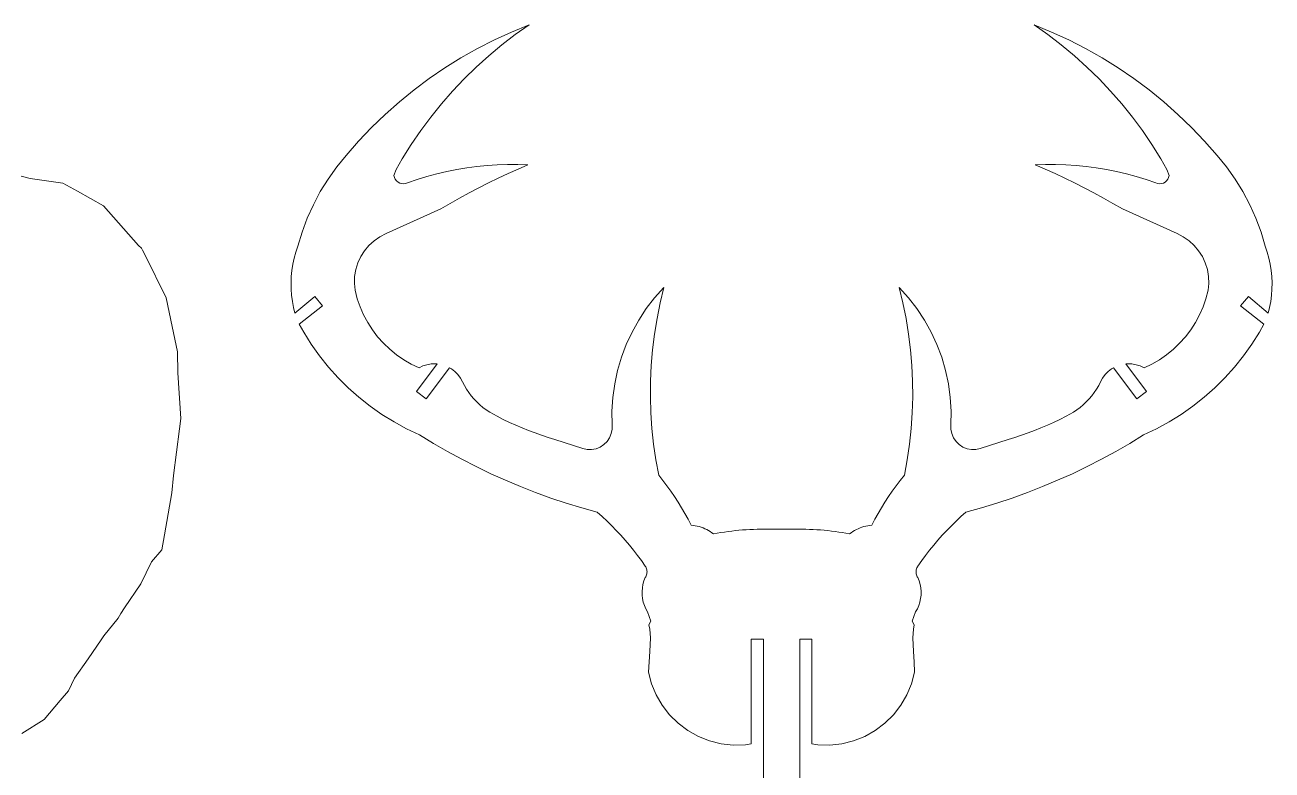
# Model space of a CAD drawing. Header units: millimetres. Extents: x -127 to 116, y -45 to 76.
# Drawn here: x 57.1 to 116.1, y 6.7 to 42 of the extents above; entities that cross this region are included whole.
import ezdxf

# ---------------------------------------------------------------- set-up
doc = ezdxf.new("R2010")
doc.units = ezdxf.units.MM
doc.header["$MEASUREMENT"] = 0

msp = doc.modelspace()

# ---------------------------------------------------------------- linework, layer by layer
at = {"lineweight": 5}
for points in [[(80.3006, 41.5205), (80.3006, 41.5205), (80.9546, 41.9802), (80.9546, 41.9802), (80.9546, 41.9802), (80.9546, 41.9802), (80.1263, 41.6411), (80.1263, 41.6411)], [(105.6403, 41.6411), (105.6403, 41.6411), (104.812, 41.9802), (104.812, 41.9802), (104.812, 41.9802), (104.812, 41.9802), (105.4662, 41.5205), (105.4662, 41.5205)], [(80.431, 35.162), (80.431, 35.162), (80.9014, 35.3679), (80.9014, 35.3679), (80.9014, 35.3679), (80.9014, 35.3679), (80.4186, 35.3841), (80.4186, 35.3841)], [(105.348, 35.3841), (105.348, 35.3841), (104.8652, 35.3679), (104.8652, 35.3679), (104.8652, 35.3679), (104.8652, 35.3679), (105.3356, 35.162), (105.3356, 35.162)], [(69.7208, 30.0748), (69.7208, 30.0748), (69.7083, 29.7805), (69.7083, 29.7805), (69.7083, 29.7805), (69.7083, 29.7805), (69.7122, 29.4858), (69.7122, 29.4858)], [(116.0544, 29.4858), (116.0544, 29.4858), (116.0583, 29.7805), (116.0583, 29.7805), (116.0583, 29.7805), (116.0583, 29.7805), (116.0458, 30.0748), (116.0458, 30.0748)], [(87.1469, 28.8306), (87.1469, 28.8306), (87.3208, 29.5564), (87.3208, 29.5564), (87.3208, 29.5564), (87.3208, 29.5564), (86.8879, 29.0744), (86.8879, 29.0744)], [(98.8787, 29.0744), (98.8787, 29.0744), (98.4458, 29.5564), (98.4458, 29.5564), (98.4458, 29.5564), (98.4458, 29.5564), (98.6199, 28.8306), (98.6199, 28.8306)], [(115.4618, 27.4493), (115.4618, 27.4493), (115.6729, 27.8308), (115.6729, 27.8308), (115.6729, 27.8308), (115.6729, 27.8308), (114.569, 28.6923), (114.569, 28.6923)], [(70.0937, 27.8308), (70.0937, 27.8308), (70.3047, 27.4493), (70.3047, 27.4493), (70.3047, 27.4493), (70.3047, 27.4493), (70.665, 26.877), (70.665, 26.877)], [(75.6383, 24.6395), (75.6383, 24.6395), (76.6142, 25.9439), (76.6142, 25.9439), (76.6142, 25.9439), (76.6142, 25.9439), (76.5315, 25.9526), (76.5315, 25.9526)], [(109.4368, 25.946), (109.4368, 25.946), (109.2351, 25.9526), (109.2351, 25.9526), (109.2351, 25.9526), (109.2351, 25.9526), (109.1525, 25.9439), (109.1525, 25.9439)], [(64.3513, 25.5264), (64.3513, 25.5264), (64.494, 23.365), (64.494, 23.365), (64.494, 23.365), (64.494, 23.365), (64.4326, 22.8735), (64.4326, 22.8735)], [(100.8887, 23.0693), (100.8887, 23.0693), (100.8962, 23.7171), (100.8962, 23.7171), (100.8962, 23.7171), (100.8962, 23.7171), (100.8555, 24.3637), (100.8555, 24.3637)], [(86.306, 15.3533), (86.306, 15.3533), (86.2922, 15.1849), (86.2922, 15.1849), (86.2922, 15.1849), (86.2922, 15.1849), (86.2947, 15.0159), (86.2947, 15.0159)], [(99.4719, 15.0159), (99.4719, 15.0159), (99.4744, 15.1849), (99.4744, 15.1849), (99.4744, 15.1849), (99.4744, 15.1849), (99.4605, 15.3533), (99.4605, 15.3533)], [(86.7052, 13.7846), (86.7052, 13.7846), (86.62, 13.6103), (86.62, 13.6103), (86.62, 13.6103), (86.62, 13.6103), (86.6544, 13.3997), (86.6544, 13.3997)], [(99.1122, 13.3997), (99.1122, 13.3997), (99.1466, 13.6103), (99.1466, 13.6103), (99.1466, 13.6103), (99.1466, 13.6103), (99.0616, 13.7846), (99.0616, 13.7846)], [(86.6245, 11.8568), (86.6245, 11.8568), (86.5965, 11.3743), (86.5965, 11.3743), (86.5965, 11.3743), (86.5965, 11.3743), (86.743, 10.8237), (86.743, 10.8237)], [(99.0236, 10.8237), (99.0236, 10.8237), (99.1701, 11.3743), (99.1701, 11.3743), (99.1701, 11.3743), (99.1701, 11.3743), (99.1421, 11.8568), (99.1421, 11.8568)]]:
    msp.add_open_spline(points, degree=3, knots=[0, 0, 0, 0, 0.5, 0.5, 0.5, 0.5, 1, 1, 1, 1], dxfattribs=at)
for points in [[(79.3129, 41.2676), (79.3129, 41.2676), (78.5161, 40.86), (78.5161, 40.86)], [(80.1263, 41.6411), (80.1263, 41.6411), (79.3129, 41.2676), (79.3129, 41.2676)], [(79.6653, 41.035), (79.6653, 41.035), (80.3006, 41.5205), (80.3006, 41.5205)], [(105.4662, 41.5205), (105.4662, 41.5205), (106.1013, 41.035), (106.1013, 41.035)], [(106.4537, 41.2676), (106.4537, 41.2676), (105.6403, 41.6411), (105.6403, 41.6411)], [(107.2505, 40.86), (107.2505, 40.86), (106.4537, 41.2676), (106.4537, 41.2676)], [(78.5161, 40.86), (78.5161, 40.86), (77.737, 40.4193), (77.737, 40.4193)], [(79.0502, 40.5243), (79.0502, 40.5243), (79.6653, 41.035), (79.6653, 41.035)], [(106.1013, 41.035), (106.1013, 41.035), (106.7164, 40.5243), (106.7164, 40.5243)], [(108.0295, 40.4193), (108.0295, 40.4193), (107.2505, 40.86), (107.2505, 40.86)], [(77.737, 40.4193), (77.737, 40.4193), (76.9773, 39.9463), (76.9773, 39.9463)], [(78.4561, 39.9892), (78.4561, 39.9892), (79.0502, 40.5243), (79.0502, 40.5243)], [(106.7164, 40.5243), (106.7164, 40.5243), (107.3106, 39.9892), (107.3106, 39.9892)], [(108.7893, 39.9463), (108.7893, 39.9463), (108.0295, 40.4193), (108.0295, 40.4193)], [(76.9773, 39.9463), (76.9773, 39.9463), (76.238, 39.4416), (76.238, 39.4416)], [(77.884, 39.4308), (77.884, 39.4308), (78.4561, 39.9892), (78.4561, 39.9892)], [(107.3106, 39.9892), (107.3106, 39.9892), (107.8827, 39.4308), (107.8827, 39.4308)], [(109.5286, 39.4416), (109.5286, 39.4416), (108.7893, 39.9463), (108.7893, 39.9463)], [(75.5207, 38.9062), (75.5207, 38.9062), (74.8266, 38.3411), (74.8266, 38.3411)], [(76.238, 39.4416), (76.238, 39.4416), (75.5207, 38.9062), (75.5207, 38.9062)], [(77.3348, 38.8498), (77.3348, 38.8498), (77.884, 39.4308), (77.884, 39.4308)], [(107.8827, 39.4308), (107.8827, 39.4308), (108.4319, 38.8498), (108.4319, 38.8498)], [(110.2459, 38.9062), (110.2459, 38.9062), (109.5286, 39.4416), (109.5286, 39.4416)], [(110.94, 38.3411), (110.94, 38.3411), (110.2459, 38.9062), (110.2459, 38.9062)], [(74.8266, 38.3411), (74.8266, 38.3411), (74.1569, 37.7475), (74.1569, 37.7475)], [(76.8093, 38.2473), (76.8093, 38.2473), (77.3348, 38.8498), (77.3348, 38.8498)], [(108.4319, 38.8498), (108.4319, 38.8498), (108.9573, 38.2473), (108.9573, 38.2473)], [(111.6098, 37.7475), (111.6098, 37.7475), (110.94, 38.3411), (110.94, 38.3411)], [(74.1569, 37.7475), (74.1569, 37.7475), (73.5127, 37.1261), (73.5127, 37.1261)], [(76.3086, 37.624), (76.3086, 37.624), (76.8093, 38.2473), (76.8093, 38.2473)], [(108.9573, 38.2473), (108.9573, 38.2473), (109.4581, 37.624), (109.4581, 37.624)], [(112.254, 37.1261), (112.254, 37.1261), (111.6098, 37.7475), (111.6098, 37.7475)], [(73.5127, 37.1261), (73.5127, 37.1261), (72.8952, 36.4781), (72.8952, 36.4781)], [(75.8333, 36.981), (75.8333, 36.981), (76.3086, 37.624), (76.3086, 37.624)], [(109.4581, 37.624), (109.4581, 37.624), (109.9333, 36.981), (109.9333, 36.981)], [(112.8714, 36.4781), (112.8714, 36.4781), (112.254, 37.1261), (112.254, 37.1261)], [(75.3842, 36.3197), (75.3842, 36.3197), (75.8333, 36.981), (75.8333, 36.981)], [(109.9333, 36.981), (109.9333, 36.981), (110.3825, 36.3197), (110.3825, 36.3197)], [(72.8952, 36.4781), (72.8952, 36.4781), (72.3057, 35.8047), (72.3057, 35.8047)], [(74.9621, 35.6407), (74.9621, 35.6407), (75.3842, 36.3197), (75.3842, 36.3197)], [(110.3825, 36.3197), (110.3825, 36.3197), (110.8046, 35.6407), (110.8046, 35.6407)], [(113.461, 35.8047), (113.461, 35.8047), (112.8714, 36.4781), (112.8714, 36.4781)], [(72.3057, 35.8047), (72.3057, 35.8047), (71.8636, 35.2616), (71.8636, 35.2616)], [(74.6769, 35.1378), (74.6769, 35.1378), (74.9621, 35.6407), (74.9621, 35.6407)], [(79.4528, 35.3682), (79.4528, 35.3682), (78.9708, 35.3363), (78.9708, 35.3363)], [(79.9356, 35.3842), (79.9356, 35.3842), (79.4528, 35.3682), (79.4528, 35.3682)], [(80.4186, 35.3841), (80.4186, 35.3841), (79.9356, 35.3842), (79.9356, 35.3842)], [(105.831, 35.3842), (105.831, 35.3842), (105.348, 35.3841), (105.348, 35.3841)], [(106.3138, 35.3682), (106.3138, 35.3682), (105.831, 35.3842), (105.831, 35.3842)], [(106.7958, 35.3363), (106.7958, 35.3363), (106.3138, 35.3682), (106.3138, 35.3682)], [(110.8046, 35.6407), (110.8046, 35.6407), (111.0898, 35.1378), (111.0898, 35.1378)], [(113.903, 35.2616), (113.903, 35.2616), (113.461, 35.8047), (113.461, 35.8047)], [(56.9632, 34.8281), (56.9632, 34.8281), (57.3888, 34.7196), (57.3888, 34.7196)], [(71.8636, 35.2616), (71.8636, 35.2616), (71.458, 34.6908), (71.458, 34.6908)], [(74.5709, 34.8523), (74.5709, 34.8523), (74.6769, 35.1378), (74.6769, 35.1378)], [(74.5936, 34.7619), (74.5936, 34.7619), (74.5709, 34.8523), (74.5709, 34.8523)], [(76.1251, 34.8109), (76.1251, 34.8109), (75.6635, 34.6688), (75.6635, 34.6688)], [(76.5913, 34.9377), (76.5913, 34.9377), (76.1251, 34.8109), (76.1251, 34.8109)], [(77.0613, 35.049), (77.0613, 35.049), (76.5913, 34.9377), (76.5913, 34.9377)], [(77.5349, 35.1446), (77.5349, 35.1446), (77.0613, 35.049), (77.0613, 35.049)], [(78.0113, 35.2244), (78.0113, 35.2244), (77.5349, 35.1446), (77.5349, 35.1446)], [(78.4901, 35.2883), (78.4901, 35.2883), (78.0113, 35.2244), (78.0113, 35.2244)], [(78.9708, 35.3363), (78.9708, 35.3363), (78.4901, 35.2883), (78.4901, 35.2883)], [(79.4991, 34.7307), (79.4991, 34.7307), (79.9636, 34.9497), (79.9636, 34.9497)], [(79.9636, 34.9497), (79.9636, 34.9497), (80.431, 35.162), (80.431, 35.162)], [(105.3356, 35.162), (105.3356, 35.162), (105.8031, 34.9497), (105.8031, 34.9497)], [(105.8031, 34.9497), (105.8031, 34.9497), (106.2677, 34.7307), (106.2677, 34.7307)], [(107.2765, 35.2883), (107.2765, 35.2883), (106.7958, 35.3363), (106.7958, 35.3363)], [(107.7553, 35.2244), (107.7553, 35.2244), (107.2765, 35.2883), (107.2765, 35.2883)], [(108.2317, 35.1446), (108.2317, 35.1446), (107.7553, 35.2244), (107.7553, 35.2244)], [(108.7053, 35.049), (108.7053, 35.049), (108.2317, 35.1446), (108.2317, 35.1446)], [(109.1753, 34.9377), (109.1753, 34.9377), (108.7053, 35.049), (108.7053, 35.049)], [(109.6415, 34.8109), (109.6415, 34.8109), (109.1753, 34.9377), (109.1753, 34.9377)], [(110.1031, 34.6688), (110.1031, 34.6688), (109.6415, 34.8109), (109.6415, 34.8109)], [(111.0898, 35.1378), (111.0898, 35.1378), (111.1957, 34.8523), (111.1957, 34.8523)], [(111.1957, 34.8523), (111.1957, 34.8523), (111.1731, 34.7619), (111.1731, 34.7619)], [(114.3088, 34.6908), (114.3088, 34.6908), (113.903, 35.2616), (113.903, 35.2616)], [(57.3888, 34.7196), (57.3888, 34.7196), (58.9328, 34.5022), (58.9328, 34.5022)], [(58.9328, 34.5022), (58.9328, 34.5022), (59.6131, 34.1169), (59.6131, 34.1169)], [(71.458, 34.6908), (71.458, 34.6908), (71.0901, 34.0949), (71.0901, 34.0949)], [(74.6343, 34.6782), (74.6343, 34.6782), (74.5936, 34.7619), (74.5936, 34.7619)], [(74.6915, 34.6048), (74.6915, 34.6048), (74.6343, 34.6782), (74.6343, 34.6782)], [(74.7626, 34.5448), (74.7626, 34.5448), (74.6915, 34.6048), (74.6915, 34.6048)], [(74.8446, 34.5008), (74.8446, 34.5008), (74.7626, 34.5448), (74.7626, 34.5448)], [(74.9341, 34.4747), (74.9341, 34.4747), (74.8446, 34.5008), (74.8446, 34.5008)], [(75.0269, 34.4677), (75.0269, 34.4677), (74.9341, 34.4747), (74.9341, 34.4747)], [(75.1191, 34.4801), (75.1191, 34.4801), (75.0269, 34.4677), (75.0269, 34.4677)], [(75.2069, 34.5113), (75.2069, 34.5113), (75.1191, 34.4801), (75.1191, 34.4801)], [(75.6635, 34.6688), (75.6635, 34.6688), (75.2069, 34.5113), (75.2069, 34.5113)], [(78.1243, 34.0354), (78.1243, 34.0354), (78.5792, 34.2736), (78.5792, 34.2736)], [(78.5792, 34.2736), (78.5792, 34.2736), (79.0376, 34.5053), (79.0376, 34.5053)], [(79.0376, 34.5053), (79.0376, 34.5053), (79.4991, 34.7307), (79.4991, 34.7307)], [(106.2677, 34.7307), (106.2677, 34.7307), (106.729, 34.5053), (106.729, 34.5053)], [(106.729, 34.5053), (106.729, 34.5053), (107.1874, 34.2736), (107.1874, 34.2736)], [(107.1874, 34.2736), (107.1874, 34.2736), (107.6423, 34.0354), (107.6423, 34.0354)], [(110.5598, 34.5113), (110.5598, 34.5113), (110.1031, 34.6688), (110.1031, 34.6688)], [(110.6475, 34.4801), (110.6475, 34.4801), (110.5598, 34.5113), (110.5598, 34.5113)], [(110.7397, 34.4677), (110.7397, 34.4677), (110.6475, 34.4801), (110.6475, 34.4801)], [(110.8326, 34.4747), (110.8326, 34.4747), (110.7397, 34.4677), (110.7397, 34.4677)], [(110.922, 34.5008), (110.922, 34.5008), (110.8326, 34.4747), (110.8326, 34.4747)], [(111.004, 34.5448), (111.004, 34.5448), (110.922, 34.5008), (110.922, 34.5008)], [(111.0752, 34.6048), (111.0752, 34.6048), (111.004, 34.5448), (111.004, 34.5448)], [(111.1323, 34.6782), (111.1323, 34.6782), (111.0752, 34.6048), (111.0752, 34.6048)], [(111.1731, 34.7619), (111.1731, 34.7619), (111.1323, 34.6782), (111.1323, 34.6782)], [(114.6765, 34.0949), (114.6765, 34.0949), (114.3088, 34.6908), (114.3088, 34.6908)], [(59.6131, 34.1169), (59.6131, 34.1169), (60.8503, 33.4163), (60.8503, 33.4163)], [(71.0901, 34.0949), (71.0901, 34.0949), (70.7619, 33.4764), (70.7619, 33.4764)], [(77.2245, 33.5401), (77.2245, 33.5401), (77.6728, 33.7909), (77.6728, 33.7909)], [(77.6728, 33.7909), (77.6728, 33.7909), (78.1243, 34.0354), (78.1243, 34.0354)], [(107.6423, 34.0354), (107.6423, 34.0354), (108.0938, 33.7909), (108.0938, 33.7909)], [(108.0938, 33.7909), (108.0938, 33.7909), (108.5421, 33.5401), (108.5421, 33.5401)], [(115.0046, 33.4764), (115.0046, 33.4764), (114.6765, 34.0949), (114.6765, 34.0949)], [(60.8503, 33.4163), (60.8503, 33.4163), (62.4999, 31.5526), (62.4999, 31.5526)], [(70.7619, 33.4764), (70.7619, 33.4764), (70.4746, 32.8377), (70.4746, 32.8377)], [(74.1954, 32.1098), (74.1954, 32.1098), (76.7799, 33.2832), (76.7799, 33.2832)], [(76.7799, 33.2832), (76.7799, 33.2832), (77.2245, 33.5401), (77.2245, 33.5401)], [(108.5421, 33.5401), (108.5421, 33.5401), (108.9867, 33.2832), (108.9867, 33.2832)], [(108.9867, 33.2832), (108.9867, 33.2832), (111.5712, 32.1098), (111.5712, 32.1098)], [(115.292, 32.8377), (115.292, 32.8377), (115.0046, 33.4764), (115.0046, 33.4764)], [(70.4746, 32.8377), (70.4746, 32.8377), (70.2295, 32.1818), (70.2295, 32.1818)], [(115.5371, 32.1818), (115.5371, 32.1818), (115.292, 32.8377), (115.292, 32.8377)], [(70.2295, 32.1818), (70.2295, 32.1818), (70.0276, 31.5111), (70.0276, 31.5111)], [(73.6321, 31.773), (73.6321, 31.773), (73.9025, 31.9602), (73.9025, 31.9602)], [(73.9025, 31.9602), (73.9025, 31.9602), (74.1954, 32.1098), (74.1954, 32.1098)], [(111.5712, 32.1098), (111.5712, 32.1098), (111.8641, 31.9602), (111.8641, 31.9602)], [(111.8641, 31.9602), (111.8641, 31.9602), (112.1345, 31.773), (112.1345, 31.773)], [(115.739, 31.5111), (115.739, 31.5111), (115.5371, 32.1818), (115.5371, 32.1818)], [(62.4999, 31.5526), (62.4999, 31.5526), (62.6495, 31.4177), (62.6495, 31.4177)], [(62.6495, 31.4177), (62.6495, 31.4177), (62.693, 31.3281), (62.693, 31.3281)], [(62.693, 31.3281), (62.693, 31.3281), (62.8112, 31.0838), (62.8112, 31.0838)], [(69.9342, 31.2317), (69.9342, 31.2317), (69.8566, 30.9474), (69.8566, 30.9474)], [(70.0276, 31.5111), (70.0276, 31.5111), (69.9342, 31.2317), (69.9342, 31.2317)], [(73.001, 31.0223), (73.001, 31.0223), (73.1774, 31.2999), (73.1774, 31.2999)], [(73.1774, 31.2999), (73.1774, 31.2999), (73.389, 31.5515), (73.389, 31.5515)], [(73.389, 31.5515), (73.389, 31.5515), (73.6321, 31.773), (73.6321, 31.773)], [(112.1345, 31.773), (112.1345, 31.773), (112.3776, 31.5515), (112.3776, 31.5515)], [(112.3776, 31.5515), (112.3776, 31.5515), (112.5893, 31.2999), (112.5893, 31.2999)], [(112.5893, 31.2999), (112.5893, 31.2999), (112.7656, 31.0223), (112.7656, 31.0223)], [(115.8323, 31.2317), (115.8323, 31.2317), (115.739, 31.5111), (115.739, 31.5111)], [(115.91, 30.9474), (115.91, 30.9474), (115.8323, 31.2317), (115.8323, 31.2317)], [(62.8112, 31.0838), (62.8112, 31.0838), (63.8116, 29.078), (63.8116, 29.078)], [(69.7951, 30.6593), (69.7951, 30.6593), (69.7498, 30.3681), (69.7498, 30.3681)], [(69.8566, 30.9474), (69.8566, 30.9474), (69.7951, 30.6593), (69.7951, 30.6593)], [(72.7659, 30.4097), (72.7659, 30.4097), (72.863, 30.7238), (72.863, 30.7238)], [(72.863, 30.7238), (72.863, 30.7238), (73.001, 31.0223), (73.001, 31.0223)], [(112.7656, 31.0223), (112.7656, 31.0223), (112.9036, 30.7238), (112.9036, 30.7238)], [(112.9036, 30.7238), (112.9036, 30.7238), (113.0007, 30.4097), (113.0007, 30.4097)], [(115.9715, 30.6593), (115.9715, 30.6593), (115.91, 30.9474), (115.91, 30.9474)], [(116.0168, 30.3681), (116.0168, 30.3681), (115.9715, 30.6593), (115.9715, 30.6593)], [(69.7498, 30.3681), (69.7498, 30.3681), (69.7208, 30.0748), (69.7208, 30.0748)], [(72.7003, 29.7568), (72.7003, 29.7568), (72.7114, 30.0854), (72.7114, 30.0854)], [(72.7114, 30.0854), (72.7114, 30.0854), (72.7659, 30.4097), (72.7659, 30.4097)], [(113.0007, 30.4097), (113.0007, 30.4097), (113.0552, 30.0854), (113.0552, 30.0854)], [(113.0552, 30.0854), (113.0552, 30.0854), (113.0663, 29.7568), (113.0663, 29.7568)], [(116.0458, 30.0748), (116.0458, 30.0748), (116.0168, 30.3681), (116.0168, 30.3681)], [(69.7122, 29.4858), (69.7122, 29.4858), (69.7327, 29.1918), (69.7327, 29.1918)], [(72.7329, 29.4295), (72.7329, 29.4295), (72.7003, 29.7568), (72.7003, 29.7568)], [(113.0663, 29.7568), (113.0663, 29.7568), (113.0337, 29.4295), (113.0337, 29.4295)], [(116.034, 29.1918), (116.034, 29.1918), (116.0544, 29.4858), (116.0544, 29.4858)], [(63.8116, 29.078), (63.8116, 29.078), (64.0971, 27.7139), (64.0971, 27.7139)], [(69.7327, 29.1918), (69.7327, 29.1918), (69.7697, 28.8995), (69.7697, 28.8995)], [(69.7697, 28.8995), (69.7697, 28.8995), (69.8228, 28.6096), (69.8228, 28.6096)], [(69.8876, 28.3419), (69.8876, 28.3419), (70.8267, 29.1327), (70.8267, 29.1327)], [(70.8267, 29.1327), (70.8267, 29.1327), (71.1976, 28.6923), (71.1976, 28.6923)], [(72.8361, 29.0315), (72.8361, 29.0315), (72.7329, 29.4295), (72.7329, 29.4295)], [(72.9706, 28.6429), (72.9706, 28.6429), (72.8361, 29.0315), (72.8361, 29.0315)], [(86.8879, 29.0744), (86.8879, 29.0744), (86.4919, 28.5616), (86.4919, 28.5616)], [(99.2747, 28.5616), (99.2747, 28.5616), (98.8787, 29.0744), (98.8787, 29.0744)], [(112.9305, 29.0315), (112.9305, 29.0315), (112.7961, 28.6429), (112.7961, 28.6429)], [(113.0337, 29.4295), (113.0337, 29.4295), (112.9305, 29.0315), (112.9305, 29.0315)], [(114.569, 28.6923), (114.569, 28.6923), (114.94, 29.1327), (114.94, 29.1327)], [(114.94, 29.1327), (114.94, 29.1327), (115.8791, 28.3419), (115.8791, 28.3419)], [(115.9439, 28.6096), (115.9439, 28.6096), (115.9971, 28.8995), (115.9971, 28.8995)], [(115.9971, 28.8995), (115.9971, 28.8995), (116.034, 29.1918), (116.034, 29.1918)], [(69.8228, 28.6096), (69.8228, 28.6096), (69.8876, 28.3419), (69.8876, 28.3419)], [(71.1976, 28.6923), (71.1976, 28.6923), (70.0937, 27.8308), (70.0937, 27.8308)], [(73.1353, 28.2663), (73.1353, 28.2663), (72.9706, 28.6429), (72.9706, 28.6429)], [(86.4919, 28.5616), (86.4919, 28.5616), (86.1352, 28.0207), (86.1352, 28.0207)], [(87.0004, 28.0988), (87.0004, 28.0988), (87.1469, 28.8306), (87.1469, 28.8306)], [(98.6199, 28.8306), (98.6199, 28.8306), (98.7662, 28.0988), (98.7662, 28.0988)], [(99.6316, 28.0207), (99.6316, 28.0207), (99.2747, 28.5616), (99.2747, 28.5616)], [(112.7961, 28.6429), (112.7961, 28.6429), (112.6313, 28.2663), (112.6313, 28.2663)], [(115.8791, 28.3419), (115.8791, 28.3419), (115.9439, 28.6096), (115.9439, 28.6096)], [(64.0971, 27.7139), (64.0971, 27.7139), (64.3484, 26.5138), (64.3484, 26.5138)], [(73.3294, 27.9039), (73.3294, 27.9039), (73.1353, 28.2663), (73.1353, 28.2663)], [(73.5514, 27.5578), (73.5514, 27.5578), (73.3294, 27.9039), (73.3294, 27.9039)], [(86.1352, 28.0207), (86.1352, 28.0207), (85.8196, 27.4548), (85.8196, 27.4548)], [(86.8818, 27.362), (86.8818, 27.362), (87.0004, 28.0988), (87.0004, 28.0988)], [(98.7662, 28.0988), (98.7662, 28.0988), (98.8848, 27.362), (98.8848, 27.362)], [(99.9471, 27.4548), (99.9471, 27.4548), (99.6316, 28.0207), (99.6316, 28.0207)], [(112.4374, 27.9039), (112.4374, 27.9039), (112.2152, 27.5578), (112.2152, 27.5578)], [(112.6313, 28.2663), (112.6313, 28.2663), (112.4374, 27.9039), (112.4374, 27.9039)], [(73.8003, 27.2306), (73.8003, 27.2306), (73.5514, 27.5578), (73.5514, 27.5578)], [(74.0743, 26.9241), (74.0743, 26.9241), (73.8003, 27.2306), (73.8003, 27.2306)], [(85.8196, 27.4548), (85.8196, 27.4548), (85.5469, 26.8671), (85.5469, 26.8671)], [(86.7911, 26.6211), (86.7911, 26.6211), (86.8818, 27.362), (86.8818, 27.362)], [(98.8848, 27.362), (98.8848, 27.362), (98.9755, 26.6211), (98.9755, 26.6211)], [(100.2198, 26.8671), (100.2198, 26.8671), (99.9471, 27.4548), (99.9471, 27.4548)], [(111.9663, 27.2306), (111.9663, 27.2306), (111.6923, 26.9241), (111.6923, 26.9241)], [(112.2152, 27.5578), (112.2152, 27.5578), (111.9663, 27.2306), (111.9663, 27.2306)], [(115.1016, 26.877), (115.1016, 26.877), (115.4618, 27.4493), (115.4618, 27.4493)], [(70.665, 26.877), (70.665, 26.877), (71.0572, 26.3259), (71.0572, 26.3259)], [(74.3717, 26.6402), (74.3717, 26.6402), (74.0743, 26.9241), (74.0743, 26.9241)], [(74.6906, 26.3807), (74.6906, 26.3807), (74.3717, 26.6402), (74.3717, 26.6402)], [(85.5469, 26.8671), (85.5469, 26.8671), (85.3184, 26.2607), (85.3184, 26.2607)], [(86.7286, 25.8775), (86.7286, 25.8775), (86.7911, 26.6211), (86.7911, 26.6211)], [(98.9755, 26.6211), (98.9755, 26.6211), (99.0381, 25.8775), (99.0381, 25.8775)], [(100.4482, 26.2607), (100.4482, 26.2607), (100.2198, 26.8671), (100.2198, 26.8671)], [(111.3949, 26.6402), (111.3949, 26.6402), (111.076, 26.3807), (111.076, 26.3807)], [(111.6923, 26.9241), (111.6923, 26.9241), (111.3949, 26.6402), (111.3949, 26.6402)], [(114.7094, 26.3259), (114.7094, 26.3259), (115.1016, 26.877), (115.1016, 26.877)], [(64.3484, 26.5138), (64.3484, 26.5138), (64.3513, 25.5264), (64.3513, 25.5264)], [(71.0572, 26.3259), (71.0572, 26.3259), (71.4799, 25.798), (71.4799, 25.798)], [(75.0291, 26.1474), (75.0291, 26.1474), (74.6906, 26.3807), (74.6906, 26.3807)], [(75.385, 25.9416), (75.385, 25.9416), (75.0291, 26.1474), (75.0291, 26.1474)], [(75.7561, 25.7646), (75.7561, 25.7646), (75.385, 25.9416), (75.385, 25.9416)], [(76.3298, 25.946), (76.3298, 25.946), (76.1309, 25.9121), (76.1309, 25.9121)], [(76.5315, 25.9526), (76.5315, 25.9526), (76.3298, 25.946), (76.3298, 25.946)], [(85.3184, 26.2607), (85.3184, 26.2607), (85.1358, 25.6391), (85.1358, 25.6391)], [(100.6308, 25.6391), (100.6308, 25.6391), (100.4482, 26.2607), (100.4482, 26.2607)], [(109.1525, 25.9439), (109.1525, 25.9439), (110.1283, 24.6395), (110.1283, 24.6395)], [(109.6357, 25.9121), (109.6357, 25.9121), (109.4368, 25.946), (109.4368, 25.946)], [(110.3816, 25.9416), (110.3816, 25.9416), (110.0105, 25.7646), (110.0105, 25.7646)], [(110.7375, 26.1474), (110.7375, 26.1474), (110.3816, 25.9416), (110.3816, 25.9416)], [(111.076, 26.3807), (111.076, 26.3807), (110.7375, 26.1474), (110.7375, 26.1474)], [(114.2868, 25.798), (114.2868, 25.798), (114.7094, 26.3259), (114.7094, 26.3259)], [(71.4799, 25.798), (71.4799, 25.798), (71.9317, 25.2946), (71.9317, 25.2946)], [(75.9385, 25.8511), (75.9385, 25.8511), (75.7561, 25.7646), (75.7561, 25.7646)], [(76.1309, 25.9121), (76.1309, 25.9121), (75.9385, 25.8511), (75.9385, 25.8511)], [(77.1972, 25.7621), (77.1972, 25.7621), (76.0994, 24.2945), (76.0994, 24.2945)], [(77.2912, 25.7086), (77.2912, 25.7086), (77.1972, 25.7621), (77.1972, 25.7621)], [(77.4515, 25.5859), (77.4515, 25.5859), (77.2912, 25.7086), (77.2912, 25.7086)], [(77.5935, 25.4425), (77.5935, 25.4425), (77.4515, 25.5859), (77.4515, 25.5859)], [(77.7145, 25.2809), (77.7145, 25.2809), (77.5935, 25.4425), (77.5935, 25.4425)], [(85.1358, 25.6391), (85.1358, 25.6391), (84.9998, 25.0056), (84.9998, 25.0056)], [(86.6942, 25.132), (86.6942, 25.132), (86.7286, 25.8775), (86.7286, 25.8775)], [(99.0381, 25.8775), (99.0381, 25.8775), (99.0725, 25.132), (99.0725, 25.132)], [(100.7669, 25.0056), (100.7669, 25.0056), (100.6308, 25.6391), (100.6308, 25.6391)], [(108.1732, 25.4425), (108.1732, 25.4425), (108.0522, 25.2809), (108.0522, 25.2809)], [(108.3151, 25.5859), (108.3151, 25.5859), (108.1732, 25.4425), (108.1732, 25.4425)], [(108.4754, 25.7086), (108.4754, 25.7086), (108.3151, 25.5859), (108.3151, 25.5859)], [(108.5694, 25.7621), (108.5694, 25.7621), (108.4754, 25.7086), (108.4754, 25.7086)], [(109.6672, 24.2945), (109.6672, 24.2945), (108.5694, 25.7621), (108.5694, 25.7621)], [(109.8282, 25.8511), (109.8282, 25.8511), (109.6357, 25.9121), (109.6357, 25.9121)], [(110.0105, 25.7646), (110.0105, 25.7646), (109.8282, 25.8511), (109.8282, 25.8511)], [(113.8349, 25.2946), (113.8349, 25.2946), (114.2868, 25.798), (114.2868, 25.798)], [(71.9317, 25.2946), (71.9317, 25.2946), (72.4113, 24.8178), (72.4113, 24.8178)], [(72.4113, 24.8178), (72.4113, 24.8178), (72.917, 24.3688), (72.917, 24.3688)], [(77.8123, 25.1044), (77.8123, 25.1044), (77.7145, 25.2809), (77.7145, 25.2809)], [(77.9004, 24.9294), (77.9004, 24.9294), (77.8123, 25.1044), (77.8123, 25.1044)], [(77.9984, 24.7599), (77.9984, 24.7599), (77.9004, 24.9294), (77.9004, 24.9294)], [(78.1062, 24.5964), (78.1062, 24.5964), (77.9984, 24.7599), (77.9984, 24.7599)], [(84.9998, 25.0056), (84.9998, 25.0056), (84.9111, 24.3637), (84.9111, 24.3637)], [(86.688, 24.3857), (86.688, 24.3857), (86.6942, 25.132), (86.6942, 25.132)], [(99.0725, 25.132), (99.0725, 25.132), (99.0786, 24.3857), (99.0786, 24.3857)], [(100.8555, 24.3637), (100.8555, 24.3637), (100.7669, 25.0056), (100.7669, 25.0056)], [(107.7683, 24.7599), (107.7683, 24.7599), (107.6606, 24.5964), (107.6606, 24.5964)], [(107.8664, 24.9294), (107.8664, 24.9294), (107.7683, 24.7599), (107.7683, 24.7599)], [(107.9543, 25.1044), (107.9543, 25.1044), (107.8664, 24.9294), (107.8664, 24.9294)], [(108.0522, 25.2809), (108.0522, 25.2809), (107.9543, 25.1044), (107.9543, 25.1044)], [(112.8496, 24.3688), (112.8496, 24.3688), (113.3553, 24.8178), (113.3553, 24.8178)], [(113.3553, 24.8178), (113.3553, 24.8178), (113.8349, 25.2946), (113.8349, 25.2946)], [(72.917, 24.3688), (72.917, 24.3688), (73.4474, 23.949), (73.4474, 23.949)], [(76.0994, 24.2945), (76.0994, 24.2945), (75.6383, 24.6395), (75.6383, 24.6395)], [(78.2231, 24.4392), (78.2231, 24.4392), (78.1062, 24.5964), (78.1062, 24.5964)], [(78.3491, 24.2893), (78.3491, 24.2893), (78.2231, 24.4392), (78.2231, 24.4392)], [(78.4835, 24.1468), (78.4835, 24.1468), (78.3491, 24.2893), (78.3491, 24.2893)], [(84.9111, 24.3637), (84.9111, 24.3637), (84.8704, 23.7171), (84.8704, 23.7171)], [(86.7101, 23.6396), (86.7101, 23.6396), (86.688, 24.3857), (86.688, 24.3857)], [(99.0786, 24.3857), (99.0786, 24.3857), (99.0565, 23.6396), (99.0565, 23.6396)], [(107.4176, 24.2893), (107.4176, 24.2893), (107.2831, 24.1468), (107.2831, 24.1468)], [(107.5435, 24.4392), (107.5435, 24.4392), (107.4176, 24.2893), (107.4176, 24.2893)], [(107.6606, 24.5964), (107.6606, 24.5964), (107.5435, 24.4392), (107.5435, 24.4392)], [(110.1283, 24.6395), (110.1283, 24.6395), (109.6672, 24.2945), (109.6672, 24.2945)], [(112.3193, 23.949), (112.3193, 23.949), (112.8496, 24.3688), (112.8496, 24.3688)], [(73.4474, 23.949), (73.4474, 23.949), (74.0005, 23.56), (74.0005, 23.56)], [(78.626, 24.0124), (78.626, 24.0124), (78.4835, 24.1468), (78.4835, 24.1468)], [(78.776, 23.8864), (78.776, 23.8864), (78.626, 24.0124), (78.626, 24.0124)], [(78.933, 23.7694), (78.933, 23.7694), (78.776, 23.8864), (78.776, 23.8864)], [(79.0966, 23.6617), (79.0966, 23.6617), (78.933, 23.7694), (78.933, 23.7694)], [(79.2662, 23.5636), (79.2662, 23.5636), (79.0966, 23.6617), (79.0966, 23.6617)], [(84.8704, 23.7171), (84.8704, 23.7171), (84.8779, 23.0693), (84.8779, 23.0693)], [(86.7603, 22.8951), (86.7603, 22.8951), (86.7101, 23.6396), (86.7101, 23.6396)], [(99.0565, 23.6396), (99.0565, 23.6396), (99.0062, 22.8951), (99.0062, 22.8951)], [(106.67, 23.6617), (106.67, 23.6617), (106.5005, 23.5636), (106.5005, 23.5636)], [(106.8336, 23.7694), (106.8336, 23.7694), (106.67, 23.6617), (106.67, 23.6617)], [(106.9908, 23.8864), (106.9908, 23.8864), (106.8336, 23.7694), (106.8336, 23.7694)], [(107.1407, 24.0124), (107.1407, 24.0124), (106.9908, 23.8864), (106.9908, 23.8864)], [(107.2831, 24.1468), (107.2831, 24.1468), (107.1407, 24.0124), (107.1407, 24.0124)], [(111.766, 23.56), (111.766, 23.56), (112.3193, 23.949), (112.3193, 23.949)], [(74.0005, 23.56), (74.0005, 23.56), (74.5749, 23.2028), (74.5749, 23.2028)], [(74.5749, 23.2028), (74.5749, 23.2028), (75.1685, 22.8787), (75.1685, 22.8787)], [(79.4411, 23.4755), (79.4411, 23.4755), (79.2662, 23.5636), (79.2662, 23.5636)], [(79.7326, 23.3262), (79.7326, 23.3262), (79.4411, 23.4755), (79.4411, 23.4755)], [(80.0273, 23.1836), (80.0273, 23.1836), (79.7326, 23.3262), (79.7326, 23.3262)], [(80.3253, 23.0476), (80.3253, 23.0476), (80.0273, 23.1836), (80.0273, 23.1836)], [(80.6263, 22.9187), (80.6263, 22.9187), (80.3253, 23.0476), (80.3253, 23.0476)], [(84.8779, 23.0693), (84.8779, 23.0693), (84.8779, 22.8584), (84.8779, 22.8584)], [(100.8887, 22.8584), (100.8887, 22.8584), (100.8887, 23.0693), (100.8887, 23.0693)], [(105.4413, 23.0476), (105.4413, 23.0476), (105.1403, 22.9187), (105.1403, 22.9187)], [(105.7393, 23.1836), (105.7393, 23.1836), (105.4413, 23.0476), (105.4413, 23.0476)], [(106.0341, 23.3262), (106.0341, 23.3262), (105.7393, 23.1836), (105.7393, 23.1836)], [(106.3255, 23.4755), (106.3255, 23.4755), (106.0341, 23.3262), (106.0341, 23.3262)], [(106.5005, 23.5636), (106.5005, 23.5636), (106.3255, 23.4755), (106.3255, 23.4755)], [(110.5981, 22.8787), (110.5981, 22.8787), (111.1916, 23.2028), (111.1916, 23.2028)], [(111.1916, 23.2028), (111.1916, 23.2028), (111.766, 23.56), (111.766, 23.56)], [(64.4326, 22.8735), (64.4326, 22.8735), (64.1572, 20.672), (64.1572, 20.672)], [(75.1685, 22.8787), (75.1685, 22.8787), (75.7796, 22.5887), (75.7796, 22.5887)], [(75.7796, 22.5887), (75.7796, 22.5887), (76.4332, 22.1889), (76.4332, 22.1889)], [(80.9303, 22.7967), (80.9303, 22.7967), (80.6263, 22.9187), (80.6263, 22.9187)], [(81.2369, 22.6816), (81.2369, 22.6816), (80.9303, 22.7967), (80.9303, 22.7967)], [(81.5461, 22.5736), (81.5461, 22.5736), (81.2369, 22.6816), (81.2369, 22.6816)], [(81.8578, 22.4728), (81.8578, 22.4728), (81.5461, 22.5736), (81.5461, 22.5736)], [(82.1716, 22.379), (82.1716, 22.379), (81.8578, 22.4728), (81.8578, 22.4728)], [(84.7555, 22.4572), (84.7555, 22.4572), (84.6379, 22.2821), (84.6379, 22.2821)], [(84.8365, 22.6517), (84.8365, 22.6517), (84.7555, 22.4572), (84.7555, 22.4572)], [(84.8779, 22.8584), (84.8779, 22.8584), (84.8365, 22.6517), (84.8365, 22.6517)], [(86.8387, 22.1528), (86.8387, 22.1528), (86.7603, 22.8951), (86.7603, 22.8951)], [(99.0062, 22.8951), (99.0062, 22.8951), (98.9279, 22.1528), (98.9279, 22.1528)], [(100.9301, 22.6517), (100.9301, 22.6517), (100.8887, 22.8584), (100.8887, 22.8584)], [(101.0111, 22.4572), (101.0111, 22.4572), (100.9301, 22.6517), (100.9301, 22.6517)], [(101.1287, 22.2821), (101.1287, 22.2821), (101.0111, 22.4572), (101.0111, 22.4572)], [(103.9089, 22.4728), (103.9089, 22.4728), (103.5951, 22.379), (103.5951, 22.379)], [(104.2205, 22.5736), (104.2205, 22.5736), (103.9089, 22.4728), (103.9089, 22.4728)], [(104.5297, 22.6816), (104.5297, 22.6816), (104.2205, 22.5736), (104.2205, 22.5736)], [(104.8364, 22.7967), (104.8364, 22.7967), (104.5297, 22.6816), (104.5297, 22.6816)], [(105.1403, 22.9187), (105.1403, 22.9187), (104.8364, 22.7967), (104.8364, 22.7967)], [(109.3335, 22.1889), (109.3335, 22.1889), (109.987, 22.5887), (109.987, 22.5887)], [(109.987, 22.5887), (109.987, 22.5887), (110.5981, 22.8787), (110.5981, 22.8787)], [(76.4332, 22.1889), (76.4332, 22.1889), (77.0966, 21.8055), (77.0966, 21.8055)], [(77.0966, 21.8055), (77.0966, 21.8055), (77.7696, 21.4389), (77.7696, 21.4389)], [(83.4933, 21.941), (83.4933, 21.941), (82.1716, 22.379), (82.1716, 22.379)], [(83.6997, 21.8985), (83.6997, 21.8985), (83.4933, 21.941), (83.4933, 21.941)], [(83.9105, 21.8973), (83.9105, 21.8973), (83.6997, 21.8985), (83.6997, 21.8985)], [(84.1176, 21.9372), (84.1176, 21.9372), (83.9105, 21.8973), (83.9105, 21.8973)], [(84.3127, 22.017), (84.3127, 22.017), (84.1176, 21.9372), (84.1176, 21.9372)], [(84.4885, 22.1335), (84.4885, 22.1335), (84.3127, 22.017), (84.3127, 22.017)], [(84.6379, 22.2821), (84.6379, 22.2821), (84.4885, 22.1335), (84.4885, 22.1335)], [(86.9451, 21.4141), (86.9451, 21.4141), (86.8387, 22.1528), (86.8387, 22.1528)], [(98.9279, 22.1528), (98.9279, 22.1528), (98.8215, 21.4141), (98.8215, 21.4141)], [(101.2783, 22.1335), (101.2783, 22.1335), (101.1287, 22.2821), (101.1287, 22.2821)], [(101.4539, 22.017), (101.4539, 22.017), (101.2783, 22.1335), (101.2783, 22.1335)], [(101.6491, 21.9372), (101.6491, 21.9372), (101.4539, 22.017), (101.4539, 22.017)], [(101.8561, 21.8973), (101.8561, 21.8973), (101.6491, 21.9372), (101.6491, 21.9372)], [(102.0669, 21.8985), (102.0669, 21.8985), (101.8561, 21.8973), (101.8561, 21.8973)], [(102.2733, 21.941), (102.2733, 21.941), (102.0669, 21.8985), (102.0669, 21.8985)], [(103.5951, 22.379), (103.5951, 22.379), (102.2733, 21.941), (102.2733, 21.941)], [(107.997, 21.4389), (107.997, 21.4389), (108.67, 21.8055), (108.67, 21.8055)], [(108.67, 21.8055), (108.67, 21.8055), (109.3335, 22.1889), (109.3335, 22.1889)], [(77.7696, 21.4389), (77.7696, 21.4389), (78.4515, 21.0895), (78.4515, 21.0895)], [(87.0793, 20.6799), (87.0793, 20.6799), (86.9451, 21.4141), (86.9451, 21.4141)], [(98.8215, 21.4141), (98.8215, 21.4141), (98.6873, 20.6799), (98.6873, 20.6799)], [(107.3151, 21.0895), (107.3151, 21.0895), (107.997, 21.4389), (107.997, 21.4389)], [(64.1572, 20.672), (64.1572, 20.672), (64.0825, 19.8487), (64.0825, 19.8487)], [(78.4515, 21.0895), (78.4515, 21.0895), (79.142, 20.7572), (79.142, 20.7572)], [(79.142, 20.7572), (79.142, 20.7572), (79.8406, 20.4425), (79.8406, 20.4425)], [(87.2762, 20.4364), (87.2762, 20.4364), (87.0793, 20.6799), (87.0793, 20.6799)], [(98.6873, 20.6799), (98.6873, 20.6799), (98.4904, 20.4364), (98.4904, 20.4364)], [(105.926, 20.4425), (105.926, 20.4425), (106.6247, 20.7572), (106.6247, 20.7572)], [(106.6247, 20.7572), (106.6247, 20.7572), (107.3151, 21.0895), (107.3151, 21.0895)], [(79.8406, 20.4425), (79.8406, 20.4425), (80.547, 20.1453), (80.547, 20.1453)], [(80.547, 20.1453), (80.547, 20.1453), (81.2606, 19.8662), (81.2606, 19.8662)], [(87.4667, 20.1878), (87.4667, 20.1878), (87.2762, 20.4364), (87.2762, 20.4364)], [(87.6507, 19.9344), (87.6507, 19.9344), (87.4667, 20.1878), (87.4667, 20.1878)], [(98.3, 20.1878), (98.3, 20.1878), (98.1159, 19.9344), (98.1159, 19.9344)], [(98.4904, 20.4364), (98.4904, 20.4364), (98.3, 20.1878), (98.3, 20.1878)], [(104.506, 19.8662), (104.506, 19.8662), (105.2195, 20.1453), (105.2195, 20.1453)], [(105.2195, 20.1453), (105.2195, 20.1453), (105.926, 20.4425), (105.926, 20.4425)], [(64.0825, 19.8487), (64.0825, 19.8487), (63.7269, 17.8651), (63.7269, 17.8651)], [(81.2606, 19.8662), (81.2606, 19.8662), (81.981, 19.6051), (81.981, 19.6051)], [(81.981, 19.6051), (81.981, 19.6051), (82.7078, 19.3621), (82.7078, 19.3621)], [(87.8282, 19.6764), (87.8282, 19.6764), (87.6507, 19.9344), (87.6507, 19.9344)], [(87.999, 19.414), (87.999, 19.414), (87.8282, 19.6764), (87.8282, 19.6764)], [(97.9385, 19.6764), (97.9385, 19.6764), (97.7676, 19.414), (97.7676, 19.414)], [(98.1159, 19.9344), (98.1159, 19.9344), (97.9385, 19.6764), (97.9385, 19.6764)], [(103.0589, 19.3621), (103.0589, 19.3621), (103.7857, 19.6051), (103.7857, 19.6051)], [(103.7857, 19.6051), (103.7857, 19.6051), (104.506, 19.8662), (104.506, 19.8662)], [(82.7078, 19.3621), (82.7078, 19.3621), (83.4403, 19.1375), (83.4403, 19.1375)], [(83.4403, 19.1375), (83.4403, 19.1375), (84.1784, 18.9314), (84.1784, 18.9314)], [(84.1784, 18.9314), (84.1784, 18.9314), (84.4103, 18.7256), (84.4103, 18.7256)], [(88.1631, 19.1472), (88.1631, 19.1472), (87.999, 19.414), (87.999, 19.414)], [(88.3202, 18.8764), (88.3202, 18.8764), (88.1631, 19.1472), (88.1631, 19.1472)], [(88.4704, 18.6017), (88.4704, 18.6017), (88.3202, 18.8764), (88.3202, 18.8764)], [(97.4464, 18.8764), (97.4464, 18.8764), (97.2961, 18.6017), (97.2961, 18.6017)], [(97.6035, 19.1472), (97.6035, 19.1472), (97.4464, 18.8764), (97.4464, 18.8764)], [(97.7676, 19.414), (97.7676, 19.414), (97.6035, 19.1472), (97.6035, 19.1472)], [(101.3563, 18.7256), (101.3563, 18.7256), (101.5883, 18.9314), (101.5883, 18.9314)], [(101.5883, 18.9314), (101.5883, 18.9314), (102.3264, 19.1375), (102.3264, 19.1375)], [(102.3264, 19.1375), (102.3264, 19.1375), (103.0589, 19.3621), (103.0589, 19.3621)], [(84.4103, 18.7256), (84.4103, 18.7256), (84.6374, 18.5144), (84.6374, 18.5144)], [(84.6374, 18.5144), (84.6374, 18.5144), (84.8595, 18.2979), (84.8595, 18.2979)], [(84.8595, 18.2979), (84.8595, 18.2979), (85.0763, 18.0762), (85.0763, 18.0762)], [(88.6136, 18.3231), (88.6136, 18.3231), (88.4704, 18.6017), (88.4704, 18.6017)], [(88.7094, 18.3126), (88.7094, 18.3126), (88.6136, 18.3231), (88.6136, 18.3231)], [(88.8044, 18.2974), (88.8044, 18.2974), (88.7094, 18.3126), (88.7094, 18.3126)], [(88.8987, 18.2777), (88.8987, 18.2777), (88.8044, 18.2974), (88.8044, 18.2974)], [(88.9918, 18.2534), (88.9918, 18.2534), (88.8987, 18.2777), (88.8987, 18.2777)], [(96.8681, 18.2777), (96.8681, 18.2777), (96.7748, 18.2534), (96.7748, 18.2534)], [(96.9622, 18.2974), (96.9622, 18.2974), (96.8681, 18.2777), (96.8681, 18.2777)], [(97.0573, 18.3126), (97.0573, 18.3126), (96.9622, 18.2974), (96.9622, 18.2974)], [(97.153, 18.3231), (97.153, 18.3231), (97.0573, 18.3126), (97.0573, 18.3126)], [(97.2961, 18.6017), (97.2961, 18.6017), (97.153, 18.3231), (97.153, 18.3231)], [(100.6904, 18.0762), (100.6904, 18.0762), (100.9073, 18.2979), (100.9073, 18.2979)], [(100.9073, 18.2979), (100.9073, 18.2979), (101.1292, 18.5144), (101.1292, 18.5144)], [(101.1292, 18.5144), (101.1292, 18.5144), (101.3563, 18.7256), (101.3563, 18.7256)], [(63.7269, 17.8651), (63.7269, 17.8651), (63.5992, 17.153), (63.5992, 17.153)], [(85.0763, 18.0762), (85.0763, 18.0762), (85.2878, 17.8495), (85.2878, 17.8495)], [(85.2878, 17.8495), (85.2878, 17.8495), (85.4941, 17.6179), (85.4941, 17.6179)], [(89.0838, 18.2248), (89.0838, 18.2248), (88.9918, 18.2534), (88.9918, 18.2534)], [(89.1741, 18.1916), (89.1741, 18.1916), (89.0838, 18.2248), (89.0838, 18.2248)], [(89.2629, 18.1542), (89.2629, 18.1542), (89.1741, 18.1916), (89.1741, 18.1916)], [(89.3497, 18.1126), (89.3497, 18.1126), (89.2629, 18.1542), (89.2629, 18.1542)], [(89.4344, 18.0669), (89.4344, 18.0669), (89.3497, 18.1126), (89.3497, 18.1126)], [(89.5168, 18.0171), (89.5168, 18.0171), (89.4344, 18.0669), (89.4344, 18.0669)], [(89.5967, 17.9634), (89.5967, 17.9634), (89.5168, 18.0171), (89.5168, 18.0171)], [(89.6739, 17.9058), (89.6739, 17.9058), (89.5967, 17.9634), (89.5967, 17.9634)], [(89.8438, 17.9386), (89.8438, 17.9386), (89.6739, 17.9058), (89.6739, 17.9058)], [(90.0141, 17.9687), (90.0141, 17.9687), (89.8438, 17.9386), (89.8438, 17.9386)], [(90.1848, 17.9963), (90.1848, 17.9963), (90.0141, 17.9687), (90.0141, 17.9687)], [(90.3561, 18.0213), (90.3561, 18.0213), (90.1848, 17.9963), (90.1848, 17.9963)], [(90.5276, 18.0436), (90.5276, 18.0436), (90.3561, 18.0213), (90.3561, 18.0213)], [(90.6995, 18.0633), (90.6995, 18.0633), (90.5276, 18.0436), (90.5276, 18.0436)], [(90.8715, 18.0806), (90.8715, 18.0806), (90.6995, 18.0633), (90.6995, 18.0633)], [(91.0439, 18.0952), (91.0439, 18.0952), (90.8715, 18.0806), (90.8715, 18.0806)], [(91.2166, 18.1071), (91.2166, 18.1071), (91.0439, 18.0952), (91.0439, 18.0952)], [(91.3892, 18.1164), (91.3892, 18.1164), (91.2166, 18.1071), (91.2166, 18.1071)], [(91.5621, 18.1232), (91.5621, 18.1232), (91.3892, 18.1164), (91.3892, 18.1164)], [(91.735, 18.1274), (91.735, 18.1274), (91.5621, 18.1232), (91.5621, 18.1232)], [(94.0317, 18.1274), (94.0317, 18.1274), (91.735, 18.1274), (91.735, 18.1274)], [(94.2046, 18.1232), (94.2046, 18.1232), (94.0317, 18.1274), (94.0317, 18.1274)], [(94.3774, 18.1164), (94.3774, 18.1164), (94.2046, 18.1232), (94.2046, 18.1232)], [(94.5502, 18.1071), (94.5502, 18.1071), (94.3774, 18.1164), (94.3774, 18.1164)], [(94.7227, 18.0952), (94.7227, 18.0952), (94.5502, 18.1071), (94.5502, 18.1071)], [(94.8951, 18.0806), (94.8951, 18.0806), (94.7227, 18.0952), (94.7227, 18.0952)], [(95.0672, 18.0633), (95.0672, 18.0633), (94.8951, 18.0806), (94.8951, 18.0806)], [(95.239, 18.0436), (95.239, 18.0436), (95.0672, 18.0633), (95.0672, 18.0633)], [(95.4105, 18.0213), (95.4105, 18.0213), (95.239, 18.0436), (95.239, 18.0436)], [(95.5818, 17.9963), (95.5818, 17.9963), (95.4105, 18.0213), (95.4105, 18.0213)], [(95.7525, 17.9687), (95.7525, 17.9687), (95.5818, 17.9963), (95.5818, 17.9963)], [(95.9228, 17.9386), (95.9228, 17.9386), (95.7525, 17.9687), (95.7525, 17.9687)], [(96.0927, 17.9058), (96.0927, 17.9058), (95.9228, 17.9386), (95.9228, 17.9386)], [(96.1699, 17.9634), (96.1699, 17.9634), (96.0927, 17.9058), (96.0927, 17.9058)], [(96.2499, 18.0171), (96.2499, 18.0171), (96.1699, 17.9634), (96.1699, 17.9634)], [(96.3322, 18.0669), (96.3322, 18.0669), (96.2499, 18.0171), (96.2499, 18.0171)], [(96.4169, 18.1126), (96.4169, 18.1126), (96.3322, 18.0669), (96.3322, 18.0669)], [(96.5037, 18.1542), (96.5037, 18.1542), (96.4169, 18.1126), (96.4169, 18.1126)], [(96.5925, 18.1916), (96.5925, 18.1916), (96.5037, 18.1542), (96.5037, 18.1542)], [(96.6829, 18.2248), (96.6829, 18.2248), (96.5925, 18.1916), (96.5925, 18.1916)], [(96.7748, 18.2534), (96.7748, 18.2534), (96.6829, 18.2248), (96.6829, 18.2248)], [(100.2726, 17.6179), (100.2726, 17.6179), (100.4788, 17.8495), (100.4788, 17.8495)], [(100.4788, 17.8495), (100.4788, 17.8495), (100.6904, 18.0762), (100.6904, 18.0762)], [(63.5992, 17.153), (63.5992, 17.153), (63.1119, 16.5844), (63.1119, 16.5844)], [(85.4941, 17.6179), (85.4941, 17.6179), (85.6947, 17.3815), (85.6947, 17.3815)], [(85.6947, 17.3815), (85.6947, 17.3815), (85.8898, 17.1404), (85.8898, 17.1404)], [(85.8898, 17.1404), (85.8898, 17.1404), (86.0792, 16.8949), (86.0792, 16.8949)], [(99.6874, 16.8949), (99.6874, 16.8949), (99.8768, 17.1404), (99.8768, 17.1404)], [(99.8768, 17.1404), (99.8768, 17.1404), (100.0719, 17.3815), (100.0719, 17.3815)], [(100.0719, 17.3815), (100.0719, 17.3815), (100.2726, 17.6179), (100.2726, 17.6179)], [(63.1119, 16.5844), (63.1119, 16.5844), (62.6165, 15.555), (62.6165, 15.555)], [(86.0792, 16.8949), (86.0792, 16.8949), (86.2627, 16.6449), (86.2627, 16.6449)], [(86.2627, 16.6449), (86.2627, 16.6449), (86.4404, 16.3906), (86.4404, 16.3906)], [(99.3263, 16.3906), (99.3263, 16.3906), (99.5039, 16.6449), (99.5039, 16.6449)], [(99.5039, 16.6449), (99.5039, 16.6449), (99.6874, 16.8949), (99.6874, 16.8949)], [(86.4404, 16.3906), (86.4404, 16.3906), (86.4657, 16.3491), (86.4657, 16.3491)], [(86.4657, 16.3491), (86.4657, 16.3491), (86.487, 16.3052), (86.487, 16.3052)], [(86.4895, 15.9254), (86.4895, 15.9254), (86.469, 15.8813), (86.469, 15.8813)], [(86.487, 16.3052), (86.487, 16.3052), (86.5036, 16.2595), (86.5036, 16.2595)], [(86.5057, 15.9714), (86.5057, 15.9714), (86.4895, 15.9254), (86.4895, 15.9254)], [(86.5036, 16.2595), (86.5036, 16.2595), (86.5159, 16.2124), (86.5159, 16.2124)], [(86.5173, 16.0187), (86.5173, 16.0187), (86.5057, 15.9714), (86.5057, 15.9714)], [(86.5159, 16.2124), (86.5159, 16.2124), (86.5234, 16.1642), (86.5234, 16.1642)], [(86.5241, 16.0669), (86.5241, 16.0669), (86.5173, 16.0187), (86.5173, 16.0187)], [(86.5234, 16.1642), (86.5234, 16.1642), (86.5261, 16.1156), (86.5261, 16.1156)], [(86.5261, 16.1156), (86.5261, 16.1156), (86.5241, 16.0669), (86.5241, 16.0669)], [(99.2405, 16.1156), (99.2405, 16.1156), (99.2433, 16.1642), (99.2433, 16.1642)], [(99.2425, 16.0669), (99.2425, 16.0669), (99.2405, 16.1156), (99.2405, 16.1156)], [(99.2493, 16.0187), (99.2493, 16.0187), (99.2425, 16.0669), (99.2425, 16.0669)], [(99.2433, 16.1642), (99.2433, 16.1642), (99.2507, 16.2124), (99.2507, 16.2124)], [(99.2609, 15.9714), (99.2609, 15.9714), (99.2493, 16.0187), (99.2493, 16.0187)], [(99.2507, 16.2124), (99.2507, 16.2124), (99.2629, 16.2595), (99.2629, 16.2595)], [(99.2771, 15.9254), (99.2771, 15.9254), (99.2609, 15.9714), (99.2609, 15.9714)], [(99.2629, 16.2595), (99.2629, 16.2595), (99.2797, 16.3052), (99.2797, 16.3052)], [(99.2977, 15.8813), (99.2977, 15.8813), (99.2771, 15.9254), (99.2771, 15.9254)], [(99.2797, 16.3052), (99.2797, 16.3052), (99.3009, 16.3491), (99.3009, 16.3491)], [(99.3009, 16.3491), (99.3009, 16.3491), (99.3263, 16.3906), (99.3263, 16.3906)], [(62.6165, 15.555), (62.6165, 15.555), (61.8466, 14.4123), (61.8466, 14.4123)], [(86.3362, 15.5196), (86.3362, 15.5196), (86.306, 15.3533), (86.306, 15.3533)], [(86.3824, 15.6821), (86.3824, 15.6821), (86.3362, 15.5196), (86.3362, 15.5196)], [(86.4442, 15.8395), (86.4442, 15.8395), (86.3824, 15.6821), (86.3824, 15.6821)], [(86.469, 15.8813), (86.469, 15.8813), (86.4442, 15.8395), (86.4442, 15.8395)], [(99.3224, 15.8395), (99.3224, 15.8395), (99.2977, 15.8813), (99.2977, 15.8813)], [(99.3843, 15.6821), (99.3843, 15.6821), (99.3224, 15.8395), (99.3224, 15.8395)], [(99.4304, 15.5196), (99.4304, 15.5196), (99.3843, 15.6821), (99.3843, 15.6821)], [(99.4605, 15.3533), (99.4605, 15.3533), (99.4304, 15.5196), (99.4304, 15.5196)], [(86.2947, 15.0159), (86.2947, 15.0159), (86.3137, 14.8481), (86.3137, 14.8481)], [(86.3137, 14.8481), (86.3137, 14.8481), (86.349, 14.6829), (86.349, 14.6829)], [(99.4176, 14.6829), (99.4176, 14.6829), (99.4529, 14.8481), (99.4529, 14.8481)], [(99.4529, 14.8481), (99.4529, 14.8481), (99.4719, 15.0159), (99.4719, 15.0159)], [(61.8466, 14.4123), (61.8466, 14.4123), (61.6615, 14.1376), (61.6615, 14.1376)], [(86.349, 14.6829), (86.349, 14.6829), (86.4002, 14.5218), (86.4002, 14.5218)], [(86.4002, 14.5218), (86.4002, 14.5218), (86.4667, 14.3664), (86.4667, 14.3664)], [(86.4667, 14.3664), (86.4667, 14.3664), (86.548, 14.2183), (86.548, 14.2183)], [(86.548, 14.2183), (86.548, 14.2183), (86.7052, 13.7846), (86.7052, 13.7846)], [(99.0616, 13.7846), (99.0616, 13.7846), (99.2186, 14.2183), (99.2186, 14.2183)], [(99.2186, 14.2183), (99.2186, 14.2183), (99.3, 14.3664), (99.3, 14.3664)], [(99.3, 14.3664), (99.3, 14.3664), (99.3664, 14.5218), (99.3664, 14.5218)], [(99.3664, 14.5218), (99.3664, 14.5218), (99.4176, 14.6829), (99.4176, 14.6829)], [(61.5471, 13.9309), (61.5471, 13.9309), (60.8551, 13.0829), (60.8551, 13.0829)], [(61.6615, 14.1376), (61.6615, 14.1376), (61.5471, 13.9309), (61.5471, 13.9309)], [(60.8551, 13.0829), (60.8551, 13.0829), (60.731, 12.9014), (60.731, 12.9014)], [(86.684, 12.9952), (86.684, 12.9952), (86.653, 12.3463), (86.653, 12.3463)], [(86.6544, 13.3997), (86.6544, 13.3997), (86.684, 12.9952), (86.684, 12.9952)], [(99.0826, 12.9952), (99.0826, 12.9952), (99.1122, 13.3997), (99.1122, 13.3997)], [(99.1137, 12.3463), (99.1137, 12.3463), (99.0826, 12.9952), (99.0826, 12.9952)], [(60.731, 12.9014), (60.731, 12.9014), (60.1189, 12.0071), (60.1189, 12.0071)], [(91.447, 12.9298), (91.447, 12.9298), (92.023, 12.9298), (92.023, 12.9298)], [(91.447, 7.9753), (91.447, 7.9753), (91.447, 12.9298), (91.447, 12.9298)], [(92.023, 12.9298), (92.023, 12.9298), (92.023, 5.1555), (92.023, 5.1555)], [(93.7438, 12.9298), (93.7438, 12.9298), (94.3196, 12.9298), (94.3196, 12.9298)], [(93.7438, 5.1555), (93.7438, 5.1555), (93.7438, 12.9298), (93.7438, 12.9298)], [(94.3196, 12.9298), (94.3196, 12.9298), (94.3196, 7.9753), (94.3196, 7.9753)], [(60.1189, 12.0071), (60.1189, 12.0071), (59.4828, 11.0903), (59.4828, 11.0903)], [(86.653, 12.3463), (86.653, 12.3463), (86.6245, 11.8568), (86.6245, 11.8568)], [(99.1421, 11.8568), (99.1421, 11.8568), (99.1137, 12.3463), (99.1137, 12.3463)], [(59.4828, 11.0903), (59.4828, 11.0903), (59.1851, 10.4868), (59.1851, 10.4868)], [(86.743, 10.8237), (86.743, 10.8237), (86.9612, 10.2975), (86.9612, 10.2975)], [(98.8054, 10.2975), (98.8054, 10.2975), (99.0236, 10.8237), (99.0236, 10.8237)], [(58.8058, 10.0367), (58.8058, 10.0367), (58.04, 9.1343), (58.04, 9.1343)], [(59.1851, 10.4868), (59.1851, 10.4868), (58.8058, 10.0367), (58.8058, 10.0367)], [(86.9612, 10.2975), (86.9612, 10.2975), (87.2474, 9.8049), (87.2474, 9.8049)], [(98.5192, 9.8049), (98.5192, 9.8049), (98.8054, 10.2975), (98.8054, 10.2975)], [(87.2474, 9.8049), (87.2474, 9.8049), (87.5965, 9.3546), (87.5965, 9.3546)], [(98.1701, 9.3546), (98.1701, 9.3546), (98.5192, 9.8049), (98.5192, 9.8049)], [(58.04, 9.1343), (58.04, 9.1343), (56.9912, 8.4643), (56.9912, 8.4643)], [(87.5965, 9.3546), (87.5965, 9.3546), (88.0023, 8.9547), (88.0023, 8.9547)], [(88.0023, 8.9547), (88.0023, 8.9547), (88.4576, 8.6122), (88.4576, 8.6122)], [(97.3091, 8.6122), (97.3091, 8.6122), (97.7643, 8.9547), (97.7643, 8.9547)], [(97.7643, 8.9547), (97.7643, 8.9547), (98.1701, 9.3546), (98.1701, 9.3546)], [(88.4576, 8.6122), (88.4576, 8.6122), (88.9542, 8.3332), (88.9542, 8.3332)], [(88.9542, 8.3332), (88.9542, 8.3332), (89.4836, 8.1227), (89.4836, 8.1227)], [(96.2829, 8.1227), (96.2829, 8.1227), (96.8124, 8.3332), (96.8124, 8.3332)], [(96.8124, 8.3332), (96.8124, 8.3332), (97.3091, 8.6122), (97.3091, 8.6122)], [(89.4836, 8.1227), (89.4836, 8.1227), (90.0362, 7.9844), (90.0362, 7.9844)], [(90.0362, 7.9844), (90.0362, 7.9844), (90.6025, 7.9206), (90.6025, 7.9206)], [(90.6025, 7.9206), (90.6025, 7.9206), (91.1721, 7.9326), (91.1721, 7.9326)], [(91.1721, 7.9326), (91.1721, 7.9326), (91.447, 7.9753), (91.447, 7.9753)], [(94.3196, 7.9753), (94.3196, 7.9753), (94.5947, 7.9326), (94.5947, 7.9326)], [(94.5947, 7.9326), (94.5947, 7.9326), (95.1641, 7.9206), (95.1641, 7.9206)], [(95.1641, 7.9206), (95.1641, 7.9206), (95.7303, 7.9844), (95.7303, 7.9844)], [(95.7303, 7.9844), (95.7303, 7.9844), (96.2829, 8.1227), (96.2829, 8.1227)]]:
    msp.add_open_spline(points, degree=3, dxfattribs=at)

doc.saveas('drawing.dxf')
